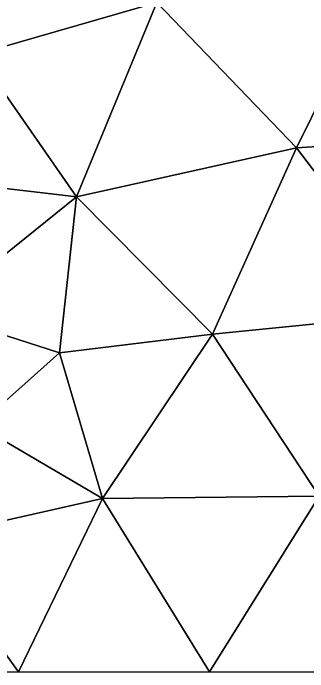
# Model space of a CAD drawing. Header units: metres. Extents: x 0 to 72, y -280 to 0.
# Drawn here: x 22.2 to 35.92, y -280 to -249.34 of the extents above; entities that cross this region are included whole.
import ezdxf

# ---------------------------------------------------------------- set-up
doc = ezdxf.new("R2010")
doc.units = ezdxf.units.M

msp = doc.modelspace()

# ---------------------------------------------------------------- linework, layer by layer
at = {"layer": 'layer', "color": 0}
for points in [[(20.5319, -251.244), (28.89, -248.842), (21.9572, -244.182)], [(35.3872, -255.609), (40.9324, -244.383), (28.89, -248.842)], [(35.3872, -255.609), (44.682, -255.017), (40.9324, -244.383)], [(25.1532, -257.888), (28.89, -248.842), (20.5319, -251.244)], [(25.1532, -257.888), (35.3872, -255.609), (28.89, -248.842)], [(17.2403, -256.963), (25.1532, -257.888), (20.5319, -251.244)], [(35.3872, -255.609), (41.2621, -263.309), (44.682, -255.017)], [(31.4807, -264.274), (35.3872, -255.609), (25.1532, -257.888)], [(31.4807, -264.274), (41.2621, -263.309), (35.3872, -255.609)], [(18.4755, -263.251), (25.1532, -257.888), (17.2403, -256.963)], [(18.4755, -263.251), (24.3597, -265.147), (25.1532, -257.888)], [(24.3597, -265.147), (31.4807, -264.274), (25.1532, -257.888)], [(20.5632, -268.535), (24.3597, -265.147), (18.4755, -263.251)], [(31.4807, -264.274), (36.4513, -271.825), (41.2621, -263.309)], [(26.3667, -271.939), (31.4807, -264.274), (24.3597, -265.147)], [(26.3667, -271.939), (36.4513, -271.825), (31.4807, -264.274)], [(20.5632, -268.535), (26.3667, -271.939), (24.3597, -265.147)], [(17.971, -273.827), (26.3667, -271.939), (20.5632, -268.535)], [(17.971, -273.827), (22.4521, -280), (26.3667, -271.939)], [(22.4521, -280), (31.3429, -280), (26.3667, -271.939)], [(26.3667, -271.939), (31.3429, -280), (36.4513, -271.825)], [(31.3429, -280), (41.4811, -280), (36.4513, -271.825)], [(15.1564, -280), (22.4521, -280), (17.971, -273.827)]]:
    msp.add_3dface(points, dxfattribs=at)

doc.saveas('drawing.dxf')
